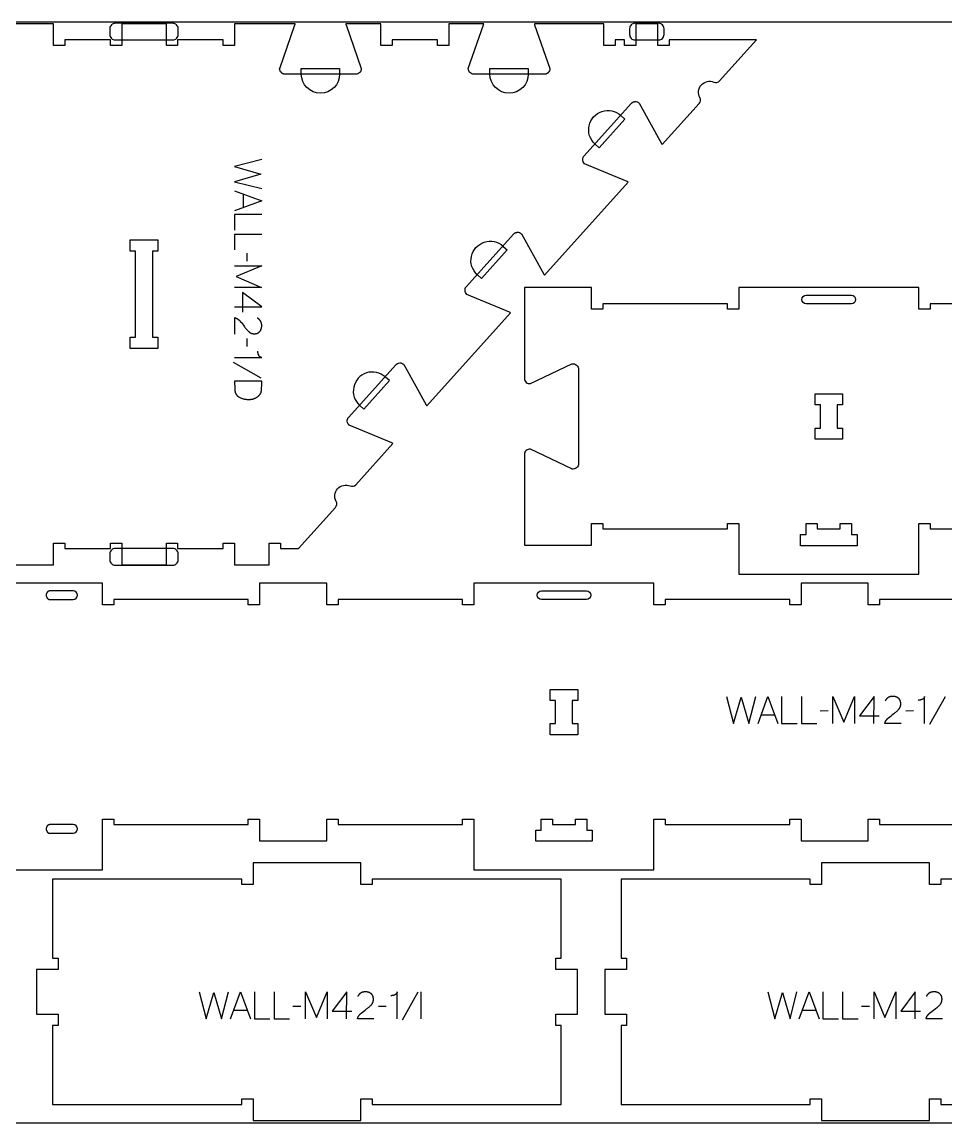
# Model space of a CAD drawing. Extents: x -20252 to -17068, y -27186 to -19593.
# Drawn here: x -19682 to -18658, y -22837 to -21617 of the extents above; entities that cross this region are included whole.
import ezdxf

# ---------------------------------------------------------------- set-up
doc = ezdxf.new("R2010")
doc.units = 0
for name, color, linetype in [('0_SHEET_SPRUCEPLY_2440X122', 1, 'CONTINUOUS'), ('1_ANYTOOL_1MMDEEP_LABELS_S', 2, 'CONTINUOUS'), ('3_ANYTOOL_CUTTHROUGH_INSID', 4, 'CONTINUOUS'), ('4_ANYTOOL_CUTTHROUGH_OUTSI', 5, 'CONTINUOUS'), ('5_ANYTOOL_HALF_MILL_9MM_IN', 3, 'CONTINUOUS')]:
    doc.layers.add(name, color=color, linetype=linetype)

msp = doc.modelspace()

# ---------------------------------------------------------------- linework, layer by layer
at = {"layer": '0_SHEET_SPRUCEPLY_2440X122'}
msp.add_lwpolyline([(-19879.9, -21616.7), (-19879.9, -22836.7), (-17439.9, -22836.7), (-17439.9, -21616.7)], close=True, dxfattribs=at)
at = {"layer": '1_ANYTOOL_1MMDEEP_LABELS_S'}
for points in [[(-19416.6, -21769.2), (-19446.6, -21776.9), (-19417.5, -21785.4), (-19446.6, -21793.8), (-19416.6, -21801.3)], [(-19446.6, -21803.9), (-19416.6, -21814.8), (-19446.6, -21825.9)], [(-19437, -21807.4), (-19437, -21822.3)], [(-19416.6, -21830.1), (-19446.6, -21830.1), (-19446.6, -21847.2)], [(-19416.6, -21852), (-19446.6, -21852), (-19446.6, -21869.1)], [(-19432.7, -21881.7), (-19432.8, -21872.9)], [(-19446.6, -21886.8), (-19416.6, -21886.8), (-19444.9, -21898.8), (-19416.7, -21910.8), (-19446.6, -21910.8)], [(-19446.6, -21932.4), (-19416.5, -21932.4), (-19437.9, -21916.4)], [(-19437.9, -21916.4), (-19437.9, -21938.2)], [(-19446.5, -21962.6), (-19446.5, -21944.3), (-19446, -21944.5), (-19445.8, -21944.5), (-19445.6, -21944.6), (-19445.3, -21944.7), (-19445.1, -21944.8), (-19444.9, -21944.9), (-19444.7, -21945), (-19444.5, -21945.1), (-19444.3, -21945.2), (-19444.1, -21945.3), (-19443.9, -21945.4), (-19443.7, -21945.5), (-19443.5, -21945.6), (-19443.3, -21945.8), (-19443.1, -21945.9), (-19442.9, -21946), (-19442.7, -21946.1), (-19442.5, -21946.3), (-19442.3, -21946.4), (-19442.2, -21946.6), (-19442, -21946.7), (-19441.8, -21946.9), (-19441.6, -21947), (-19441.5, -21947.2), (-19441.3, -21947.3), (-19441.1, -21947.5), (-19440.9, -21947.7), (-19440.8, -21947.8), (-19440.6, -21948), (-19440.3, -21948.4), (-19439.1, -21949.8), (-19437.9, -21951.3), (-19436.8, -21952.8), (-19435.6, -21954.4), (-19435.1, -21955.1), (-19434.5, -21955.9), (-19433.9, -21956.6), (-19433.3, -21957.3), (-19432.7, -21957.9), (-19432.1, -21958.6), (-19431.5, -21959.2), (-19430.9, -21959.8), (-19430.8, -21959.9), (-19430.6, -21960.1), (-19430.4, -21960.2), (-19430.3, -21960.3), (-19430.1, -21960.5), (-19429.9, -21960.6), (-19429.8, -21960.7), (-19429.6, -21960.8), (-19429.4, -21960.9), (-19429.2, -21961), (-19429.1, -21961.1), (-19428.9, -21961.2), (-19428.7, -21961.3), (-19428.5, -21961.4), (-19428.3, -21961.5), (-19428.1, -21961.6), (-19427.9, -21961.6), (-19427.7, -21961.7), (-19427.5, -21961.8), (-19427.3, -21961.8), (-19427.1, -21961.9), (-19426.9, -21961.9), (-19426.7, -21962), (-19426.5, -21962), (-19426.3, -21962), (-19426.1, -21962.1), (-19425.9, -21962.1), (-19425.7, -21962.1), (-19425.5, -21962.1), (-19425.2, -21962.1), (-19425, -21962.1), (-19424.8, -21962.1), (-19424.5, -21962.1), (-19424.3, -21962.1), (-19424, -21962.1), (-19423.8, -21962.1), (-19423.6, -21962.1), (-19423.3, -21962.1), (-19423.1, -21962), (-19422.9, -21962), (-19422.7, -21961.9), (-19422.4, -21961.9), (-19422.2, -21961.8), (-19422, -21961.8), (-19421.8, -21961.7), (-19421.6, -21961.7), (-19421.4, -21961.6), (-19421.2, -21961.5), (-19421, -21961.4), (-19420.9, -21961.3), (-19420.7, -21961.3), (-19420.5, -21961.2), (-19420.3, -21961.1), (-19420.2, -21961), (-19420, -21960.8), (-19419.8, -21960.7), (-19419.7, -21960.6), (-19419.5, -21960.5), (-19419.4, -21960.3), (-19419.2, -21960.2), (-19419.1, -21960.1), (-19418.9, -21959.9), (-19418.8, -21959.8), (-19418.7, -21959.6), (-19418.5, -21959.5), (-19418.4, -21959.3), (-19418.3, -21959.1), (-19418.2, -21959), (-19418, -21958.8), (-19417.9, -21958.6), (-19417.8, -21958.4), (-19417.7, -21958.3), (-19417.6, -21958.1), (-19417.5, -21957.9), (-19417.5, -21957.7), (-19417.4, -21957.5), (-19417.3, -21957.3), (-19417.2, -21957.2), (-19417.1, -21957), (-19417.1, -21956.8), (-19417, -21956.6), (-19417, -21956.4), (-19416.9, -21956.1), (-19416.8, -21955.9), (-19416.8, -21955.7), (-19416.8, -21955.5), (-19416.7, -21955.3), (-19416.7, -21955.1), (-19416.7, -21954.9), (-19416.6, -21954.6), (-19416.6, -21954.4), (-19416.6, -21954.2), (-19416.6, -21953.9), (-19416.6, -21953.7), (-19416.6, -21953.2), (-19416.6, -21952.9), (-19416.6, -21952.5), (-19416.6, -21952.2), (-19416.6, -21951.8), (-19416.7, -21951.5), (-19416.7, -21951.1), (-19416.8, -21950.8), (-19416.9, -21950.5), (-19417, -21950.2), (-19417, -21950), (-19417, -21949.9), (-19417.1, -21949.7), (-19417.2, -21949.6), (-19417.2, -21949.4), (-19417.3, -21949.3), (-19417.3, -21949.1), (-19417.4, -21949), (-19417.5, -21948.8), (-19417.5, -21948.7), (-19417.6, -21948.6), (-19417.7, -21948.4), (-19417.7, -21948.3), (-19417.8, -21948.2), (-19417.9, -21948), (-19418, -21947.9), (-19418.1, -21947.8), (-19418.2, -21947.6), (-19418.3, -21947.5), (-19418.3, -21947.4), (-19418.4, -21947.3), (-19418.5, -21947.1), (-19418.6, -21947), (-19418.7, -21946.9), (-19418.9, -21946.8), (-19419, -21946.7), (-19419.1, -21946.6), (-19419.2, -21946.5), (-19419.3, -21946.3), (-19419.4, -21946.2), (-19419.5, -21946.1), (-19419.7, -21946), (-19419.9, -21945.8), (-19420.2, -21945.6), (-19420.5, -21945.4), (-19420.7, -21945.3), (-19421, -21945.1), (-19421.3, -21944.9), (-19421.7, -21944.7)], [(-19432.7, -21976.3), (-19432.8, -21967.5)], [(-19446.6, -21988.5), (-19416.5, -21988.5), (-19416.7, -21988.4), (-19416.8, -21988.4), (-19417, -21988.4), (-19417.1, -21988.4), (-19417.2, -21988.3), (-19417.4, -21988.3), (-19417.5, -21988.2), (-19417.6, -21988.2), (-19417.8, -21988.1), (-19417.9, -21988.1), (-19418, -21988), (-19418, -21988), (-19418.1, -21988), (-19418.1, -21988), (-19418.2, -21987.9), (-19418.2, -21987.9), (-19418.3, -21987.9), (-19418.4, -21987.8), (-19418.4, -21987.8), (-19418.5, -21987.7), (-19418.5, -21987.7), (-19418.6, -21987.7), (-19418.6, -21987.6), (-19418.7, -21987.6), (-19418.7, -21987.5), (-19418.8, -21987.5), (-19418.8, -21987.4), (-19418.9, -21987.4), (-19418.9, -21987.3), (-19419, -21987.3), (-19419, -21987.3), (-19419.1, -21987.2), (-19419.2, -21987.1), (-19419.3, -21987), (-19419.3, -21986.9), (-19419.4, -21986.8), (-19419.5, -21986.6), (-19419.6, -21986.5), (-19419.7, -21986.4), (-19419.7, -21986.3), (-19419.8, -21986.1), (-19419.9, -21986), (-19419.9, -21985.8), (-19420, -21985.6), (-19420.1, -21985.3), (-19420.2, -21985), (-19420.3, -21984.7), (-19420.4, -21984.4), (-19420.5, -21984.1), (-19420.6, -21983.9), (-19420.6, -21983.6), (-19420.7, -21983.3), (-19420.7, -21983.1), (-19420.8, -21982.8), (-19420.8, -21982.5), (-19420.8, -21982.3), (-19420.9, -21982), (-19420.9, -21981.7), (-19420.9, -21981.5)], [(-19417, -22011.2), (-19447.8, -21994)], [(-18901.5, -22364), (-18893.7, -22394), (-18885.3, -22364.9), (-18876.8, -22394), (-18869.3, -22364)], [(-18866.7, -22394), (-18855.9, -22364), (-18844.8, -22394)], [(-18840.5, -22364), (-18840.5, -22394), (-18823.4, -22394)], [(-18818.7, -22364), (-18818.7, -22394), (-18801.6, -22394)], [(-18783.8, -22394), (-18783.8, -22364), (-18771.8, -22392.4), (-18759.8, -22364.2), (-18759.8, -22394)], [(-18738.3, -22394), (-18738.2, -22364), (-18754.2, -22385.4)], [(-18708, -22394), (-18726.3, -22393.9), (-18726.2, -22393.5), (-18726.1, -22393.3), (-18726, -22393), (-18725.9, -22392.8), (-18725.9, -22392.6), (-18725.8, -22392.4), (-18725.7, -22392.2), (-18725.6, -22392), (-18725.5, -22391.8), (-18725.4, -22391.5), (-18725.2, -22391.3), (-18725.1, -22391.1), (-18725, -22390.9), (-18724.9, -22390.8), (-18724.8, -22390.6), (-18724.6, -22390.4), (-18724.5, -22390.2), (-18724.4, -22390), (-18724.2, -22389.8), (-18724.1, -22389.6), (-18723.9, -22389.4), (-18723.8, -22389.3), (-18723.6, -22389.1), (-18723.5, -22388.9), (-18723.3, -22388.8), (-18723.2, -22388.6), (-18723, -22388.4), (-18722.8, -22388.3), (-18722.6, -22388.1), (-18722.3, -22387.8), (-18720.8, -22386.6), (-18719.3, -22385.4), (-18717.8, -22384.2), (-18716.3, -22383.1), (-18715.5, -22382.5), (-18714.8, -22382), (-18714.1, -22381.4), (-18713.4, -22380.8), (-18712.7, -22380.2), (-18712.1, -22379.6), (-18711.5, -22379), (-18710.9, -22378.4), (-18710.7, -22378.2), (-18710.6, -22378.1), (-18710.4, -22377.9), (-18710.3, -22377.7), (-18710.2, -22377.6), (-18710.1, -22377.4), (-18709.9, -22377.2), (-18709.8, -22377.1), (-18709.7, -22376.9), (-18709.6, -22376.7), (-18709.5, -22376.5), (-18709.4, -22376.4), (-18709.3, -22376.2), (-18709.3, -22376), (-18709.2, -22375.8), (-18709.1, -22375.6), (-18709, -22375.4), (-18709, -22375.2), (-18708.9, -22375), (-18708.8, -22374.8), (-18708.8, -22374.6), (-18708.7, -22374.4), (-18708.7, -22374.2), (-18708.7, -22374), (-18708.6, -22373.8), (-18708.6, -22373.6), (-18708.6, -22373.4), (-18708.5, -22373.1), (-18708.5, -22372.9), (-18708.5, -22372.7), (-18708.5, -22372.5), (-18708.5, -22372.3), (-18708.5, -22372), (-18708.5, -22371.8), (-18708.5, -22371.5), (-18708.5, -22371.3), (-18708.6, -22371), (-18708.6, -22370.8), (-18708.6, -22370.6), (-18708.7, -22370.4), (-18708.7, -22370.1), (-18708.8, -22369.9), (-18708.8, -22369.7), (-18708.9, -22369.5), (-18708.9, -22369.3), (-18709, -22369.1), (-18709.1, -22368.9), (-18709.1, -22368.7), (-18709.2, -22368.5), (-18709.3, -22368.3), (-18709.4, -22368.1), (-18709.5, -22368), (-18709.6, -22367.8), (-18709.7, -22367.6), (-18709.8, -22367.5), (-18709.9, -22367.3), (-18710.1, -22367.1), (-18710.2, -22367), (-18710.3, -22366.8), (-18710.4, -22366.7), (-18710.6, -22366.5), (-18710.7, -22366.4), (-18710.9, -22366.3), (-18711, -22366.1), (-18711.2, -22366), (-18711.4, -22365.9), (-18711.5, -22365.7), (-18711.7, -22365.6), (-18711.9, -22365.5), (-18712, -22365.4), (-18712.2, -22365.3), (-18712.4, -22365.2), (-18712.6, -22365.1), (-18712.7, -22365), (-18712.9, -22364.9), (-18713.1, -22364.8), (-18713.3, -22364.8), (-18713.5, -22364.7), (-18713.7, -22364.6), (-18713.9, -22364.5), (-18714.1, -22364.5), (-18714.3, -22364.4), (-18714.5, -22364.4), (-18714.7, -22364.3), (-18714.9, -22364.3), (-18715.1, -22364.2), (-18715.4, -22364.2), (-18715.6, -22364.2), (-18715.8, -22364.1), (-18716, -22364.1), (-18716.3, -22364.1), (-18716.5, -22364.1), (-18716.7, -22364), (-18716.9, -22364), (-18717.4, -22364), (-18717.8, -22364), (-18718.2, -22364), (-18718.5, -22364.1), (-18718.9, -22364.1), (-18719.2, -22364.1), (-18719.5, -22364.2), (-18719.9, -22364.3), (-18720.2, -22364.3), (-18720.5, -22364.4), (-18720.6, -22364.5), (-18720.8, -22364.5), (-18720.9, -22364.6), (-18721.1, -22364.6), (-18721.2, -22364.7), (-18721.4, -22364.7), (-18721.5, -22364.8), (-18721.7, -22364.9), (-18721.8, -22364.9), (-18722, -22365), (-18722.1, -22365.1), (-18722.2, -22365.1), (-18722.4, -22365.2), (-18722.5, -22365.3), (-18722.6, -22365.4), (-18722.8, -22365.5), (-18722.9, -22365.5), (-18723, -22365.6), (-18723.1, -22365.7), (-18723.3, -22365.8), (-18723.4, -22365.9), (-18723.5, -22366), (-18723.6, -22366.1), (-18723.7, -22366.2), (-18723.9, -22366.3), (-18724, -22366.4), (-18724.1, -22366.5), (-18724.2, -22366.7), (-18724.3, -22366.8), (-18724.4, -22366.9), (-18724.5, -22367), (-18724.6, -22367.1), (-18724.8, -22367.4), (-18725, -22367.7), (-18725.2, -22367.9), (-18725.4, -22368.2), (-18725.6, -22368.5), (-18725.7, -22368.8), (-18725.9, -22369.1)], [(-18682.2, -22394), (-18682.2, -22364), (-18682.2, -22364.1), (-18682.2, -22364.3), (-18682.3, -22364.4), (-18682.3, -22364.6), (-18682.3, -22364.7), (-18682.4, -22364.8), (-18682.4, -22365), (-18682.5, -22365.1), (-18682.5, -22365.2), (-18682.6, -22365.4), (-18682.6, -22365.4), (-18682.6, -22365.5), (-18682.7, -22365.5), (-18682.7, -22365.6), (-18682.7, -22365.7), (-18682.8, -22365.7), (-18682.8, -22365.8), (-18682.8, -22365.8), (-18682.9, -22365.9), (-18682.9, -22365.9), (-18683, -22366), (-18683, -22366.1), (-18683, -22366.1), (-18683.1, -22366.2), (-18683.1, -22366.2), (-18683.2, -22366.3), (-18683.2, -22366.3), (-18683.3, -22366.4), (-18683.3, -22366.4), (-18683.4, -22366.5), (-18683.4, -22366.5), (-18683.5, -22366.6), (-18683.6, -22366.6), (-18683.7, -22366.7), (-18683.8, -22366.8), (-18683.9, -22366.9), (-18684, -22367), (-18684.1, -22367.1), (-18684.3, -22367.1), (-18684.4, -22367.2), (-18684.5, -22367.3), (-18684.7, -22367.3), (-18684.8, -22367.4), (-18685.1, -22367.5), (-18685.4, -22367.6), (-18685.7, -22367.7), (-18686, -22367.8), (-18686.2, -22367.9), (-18686.5, -22368), (-18686.8, -22368), (-18687.1, -22368.1), (-18687.3, -22368.2), (-18687.6, -22368.2), (-18687.9, -22368.3), (-18688.1, -22368.3), (-18688.4, -22368.3), (-18688.7, -22368.3), (-18688.9, -22368.3), (-18689.2, -22368.4)], [(-18659.5, -22364.5), (-18676.7, -22395.3)], [(-18863.3, -22384.5), (-18848.4, -22384.5)], [(-18789, -22380.1), (-18797.7, -22380.2)], [(-18754.2, -22385.4), (-18732.5, -22385.4)], [(-18694.3, -22380.1), (-18703.1, -22380.2)], [(-19485.7, -22691.4), (-19478, -22721.4), (-19469.5, -22692.3), (-19461, -22721.4), (-19453.5, -22691.4)], [(-19451, -22721.4), (-19440.1, -22691.4), (-19429, -22721.4)], [(-19424.7, -22691.4), (-19424.7, -22721.4), (-19407.6, -22721.4)], [(-19402.9, -22691.4), (-19402.9, -22721.4), (-19385.8, -22721.4)], [(-19368, -22721.4), (-19368, -22691.4), (-19356, -22719.7), (-19344, -22691.5), (-19344, -22721.4)], [(-19322.5, -22721.4), (-19322.4, -22691.3), (-19338.5, -22712.7)], [(-19292.3, -22721.3), (-19310.6, -22721.3), (-19310.4, -22720.8), (-19310.3, -22720.6), (-19310.3, -22720.4), (-19310.2, -22720.2), (-19310.1, -22720), (-19310, -22719.7), (-19309.9, -22719.5), (-19309.8, -22719.3), (-19309.7, -22719.1), (-19309.6, -22718.9), (-19309.5, -22718.7), (-19309.4, -22718.5), (-19309.2, -22718.3), (-19309.1, -22718.1), (-19309, -22717.9), (-19308.9, -22717.7), (-19308.7, -22717.5), (-19308.6, -22717.3), (-19308.5, -22717.2), (-19308.3, -22717), (-19308.2, -22716.8), (-19308, -22716.6), (-19307.9, -22716.5), (-19307.7, -22716.3), (-19307.6, -22716.1), (-19307.4, -22715.9), (-19307.2, -22715.8), (-19307.1, -22715.6), (-19306.9, -22715.5), (-19306.5, -22715.1), (-19305, -22713.9), (-19303.5, -22712.7), (-19302, -22711.6), (-19300.5, -22710.4), (-19299.8, -22709.9), (-19299, -22709.3), (-19298.3, -22708.7), (-19297.6, -22708.2), (-19297, -22707.6), (-19296.3, -22707), (-19295.7, -22706.4), (-19295.1, -22705.7), (-19294.9, -22705.6), (-19294.8, -22705.4), (-19294.7, -22705.3), (-19294.5, -22705.1), (-19294.4, -22704.9), (-19294.3, -22704.8), (-19294.2, -22704.6), (-19294.1, -22704.4), (-19294, -22704.2), (-19293.9, -22704.1), (-19293.8, -22703.9), (-19293.7, -22703.7), (-19293.6, -22703.5), (-19293.5, -22703.3), (-19293.4, -22703.2), (-19293.3, -22703), (-19293.3, -22702.8), (-19293.2, -22702.6), (-19293.1, -22702.4), (-19293.1, -22702.2), (-19293, -22702), (-19293, -22701.8), (-19292.9, -22701.6), (-19292.9, -22701.4), (-19292.8, -22701.1), (-19292.8, -22700.9), (-19292.8, -22700.7), (-19292.8, -22700.5), (-19292.8, -22700.3), (-19292.7, -22700.1), (-19292.7, -22699.8), (-19292.7, -22699.6), (-19292.7, -22699.4), (-19292.7, -22699.1), (-19292.8, -22698.9), (-19292.8, -22698.6), (-19292.8, -22698.4), (-19292.8, -22698.2), (-19292.9, -22697.9), (-19292.9, -22697.7), (-19292.9, -22697.5), (-19293, -22697.3), (-19293, -22697.1), (-19293.1, -22696.9), (-19293.2, -22696.7), (-19293.2, -22696.5), (-19293.3, -22696.3), (-19293.4, -22696.1), (-19293.5, -22695.9), (-19293.5, -22695.7), (-19293.6, -22695.5), (-19293.7, -22695.3), (-19293.8, -22695.1), (-19293.9, -22695), (-19294, -22694.8), (-19294.2, -22694.6), (-19294.3, -22694.5), (-19294.4, -22694.3), (-19294.5, -22694.2), (-19294.7, -22694), (-19294.8, -22693.9), (-19295, -22693.7), (-19295.1, -22693.6), (-19295.3, -22693.5), (-19295.4, -22693.3), (-19295.6, -22693.2), (-19295.8, -22693.1), (-19295.9, -22693), (-19296.1, -22692.9), (-19296.3, -22692.8), (-19296.4, -22692.7), (-19296.6, -22692.6), (-19296.8, -22692.5), (-19297, -22692.4), (-19297.2, -22692.3), (-19297.3, -22692.2), (-19297.5, -22692.1), (-19297.7, -22692), (-19297.9, -22692), (-19298.1, -22691.9), (-19298.3, -22691.8), (-19298.5, -22691.8), (-19298.7, -22691.7), (-19298.9, -22691.7), (-19299.2, -22691.6), (-19299.4, -22691.6), (-19299.6, -22691.5), (-19299.8, -22691.5), (-19300, -22691.5), (-19300.3, -22691.5), (-19300.5, -22691.4), (-19300.7, -22691.4), (-19300.9, -22691.4), (-19301.2, -22691.4), (-19301.7, -22691.4), (-19302, -22691.4), (-19302.4, -22691.4), (-19302.7, -22691.4), (-19303.1, -22691.5), (-19303.4, -22691.5), (-19303.8, -22691.6), (-19304.1, -22691.6), (-19304.4, -22691.7), (-19304.7, -22691.8), (-19304.9, -22691.8), (-19305, -22691.9), (-19305.2, -22691.9), (-19305.3, -22692), (-19305.5, -22692), (-19305.6, -22692.1), (-19305.8, -22692.2), (-19305.9, -22692.2), (-19306, -22692.3), (-19306.2, -22692.4), (-19306.3, -22692.4), (-19306.5, -22692.5), (-19306.6, -22692.6), (-19306.7, -22692.7), (-19306.9, -22692.7), (-19307, -22692.8), (-19307.1, -22692.9), (-19307.2, -22693), (-19307.4, -22693.1), (-19307.5, -22693.2), (-19307.6, -22693.3), (-19307.7, -22693.4), (-19307.9, -22693.5), (-19308, -22693.6), (-19308.1, -22693.7), (-19308.2, -22693.8), (-19308.3, -22693.9), (-19308.4, -22694), (-19308.5, -22694.1), (-19308.6, -22694.2), (-19308.7, -22694.4), (-19308.9, -22694.5), (-19309.1, -22694.7), (-19309.3, -22695), (-19309.4, -22695.3), (-19309.6, -22695.6), (-19309.8, -22695.9), (-19310, -22696.2), (-19310.1, -22696.5)], [(-19266.4, -22721.4), (-19266.4, -22691.3), (-19266.4, -22691.5), (-19266.5, -22691.6), (-19266.5, -22691.8), (-19266.5, -22691.9), (-19266.6, -22692.1), (-19266.6, -22692.2), (-19266.7, -22692.3), (-19266.7, -22692.5), (-19266.8, -22692.6), (-19266.8, -22692.7), (-19266.8, -22692.8), (-19266.9, -22692.8), (-19266.9, -22692.9), (-19266.9, -22693), (-19267, -22693), (-19267, -22693.1), (-19267, -22693.1), (-19267.1, -22693.2), (-19267.1, -22693.2), (-19267.1, -22693.3), (-19267.2, -22693.4), (-19267.2, -22693.4), (-19267.3, -22693.5), (-19267.3, -22693.5), (-19267.4, -22693.6), (-19267.4, -22693.6), (-19267.4, -22693.7), (-19267.5, -22693.7), (-19267.5, -22693.8), (-19267.6, -22693.8), (-19267.6, -22693.9), (-19267.7, -22693.9), (-19267.8, -22694), (-19267.9, -22694.1), (-19268, -22694.2), (-19268.1, -22694.2), (-19268.2, -22694.3), (-19268.4, -22694.4), (-19268.5, -22694.5), (-19268.6, -22694.5), (-19268.8, -22694.6), (-19268.9, -22694.7), (-19269, -22694.7), (-19269.3, -22694.9), (-19269.6, -22695), (-19269.9, -22695.1), (-19270.2, -22695.2), (-19270.5, -22695.3), (-19270.7, -22695.3), (-19271, -22695.4), (-19271.3, -22695.5), (-19271.6, -22695.5), (-19271.8, -22695.6), (-19272.1, -22695.6), (-19272.4, -22695.6), (-19272.6, -22695.7), (-19272.9, -22695.7), (-19273.2, -22695.7), (-19273.4, -22695.7)], [(-19243.7, -22691.8), (-19260.9, -22722.6)], [(-19240.2, -22691.4), (-19240.2, -22721.4)], [(-18855.8, -22691.4), (-18848.1, -22721.4), (-18839.6, -22692.3), (-18831.1, -22721.4), (-18823.6, -22691.4)], [(-18821.1, -22721.4), (-18810.2, -22691.4), (-18799.1, -22721.4)], [(-18794.8, -22691.4), (-18794.8, -22721.4), (-18777.7, -22721.4)], [(-18773, -22691.4), (-18773, -22721.4), (-18755.9, -22721.4)], [(-18738.1, -22721.4), (-18738.1, -22691.4), (-18726.1, -22719.7), (-18714.1, -22691.5), (-18714.1, -22721.4)], [(-18692.6, -22721.4), (-18692.5, -22691.3), (-18708.6, -22712.7)], [(-18662.4, -22721.3), (-18680.7, -22721.3), (-18680.5, -22720.8), (-18680.4, -22720.6), (-18680.4, -22720.4), (-18680.3, -22720.2), (-18680.2, -22720), (-18680.1, -22719.7), (-18680, -22719.5), (-18679.9, -22719.3), (-18679.8, -22719.1), (-18679.7, -22718.9), (-18679.6, -22718.7), (-18679.5, -22718.5), (-18679.3, -22718.3), (-18679.2, -22718.1), (-18679.1, -22717.9), (-18679, -22717.7), (-18678.8, -22717.5), (-18678.7, -22717.3), (-18678.6, -22717.2), (-18678.4, -22717), (-18678.3, -22716.8), (-18678.1, -22716.6), (-18678, -22716.5), (-18677.8, -22716.3), (-18677.6, -22716.1), (-18677.5, -22715.9), (-18677.3, -22715.8), (-18677.1, -22715.6), (-18677, -22715.5), (-18676.6, -22715.1), (-18675.1, -22713.9), (-18673.6, -22712.7), (-18672.1, -22711.6), (-18670.6, -22710.4), (-18669.9, -22709.9), (-18669.1, -22709.3), (-18668.4, -22708.7), (-18667.7, -22708.2), (-18667.1, -22707.6), (-18666.4, -22707), (-18665.8, -22706.4), (-18665.2, -22705.7), (-18665, -22705.6), (-18664.9, -22705.4), (-18664.8, -22705.3), (-18664.6, -22705.1), (-18664.5, -22704.9), (-18664.4, -22704.8), (-18664.3, -22704.6), (-18664.2, -22704.4), (-18664.1, -22704.2), (-18663.9, -22704.1), (-18663.8, -22703.9), (-18663.8, -22703.7), (-18663.7, -22703.5), (-18663.6, -22703.3), (-18663.5, -22703.2), (-18663.4, -22703), (-18663.4, -22702.8), (-18663.3, -22702.6), (-18663.2, -22702.4), (-18663.2, -22702.2), (-18663.1, -22702), (-18663.1, -22701.8), (-18663, -22701.6), (-18663, -22701.4), (-18662.9, -22701.1), (-18662.9, -22700.9), (-18662.9, -22700.7), (-18662.9, -22700.5), (-18662.9, -22700.3), (-18662.8, -22700.1), (-18662.8, -22699.8), (-18662.8, -22699.6), (-18662.8, -22699.4), (-18662.8, -22699.1), (-18662.9, -22698.9), (-18662.9, -22698.6), (-18662.9, -22698.4), (-18662.9, -22698.2), (-18663, -22697.9), (-18663, -22697.7), (-18663, -22697.5), (-18663.1, -22697.3), (-18663.1, -22697.1), (-18663.2, -22696.9), (-18663.3, -22696.7), (-18663.3, -22696.5), (-18663.4, -22696.3), (-18663.5, -22696.1), (-18663.5, -22695.9), (-18663.6, -22695.7), (-18663.7, -22695.5), (-18663.8, -22695.3), (-18663.9, -22695.1), (-18664, -22695), (-18664.1, -22694.8), (-18664.3, -22694.6), (-18664.4, -22694.5), (-18664.5, -22694.3), (-18664.6, -22694.2), (-18664.8, -22694), (-18664.9, -22693.9), (-18665.1, -22693.7), (-18665.2, -22693.6), (-18665.4, -22693.5), (-18665.5, -22693.3), (-18665.7, -22693.2), (-18665.8, -22693.1), (-18666, -22693), (-18666.2, -22692.9), (-18666.4, -22692.8), (-18666.5, -22692.7), (-18666.7, -22692.6), (-18666.9, -22692.5), (-18667.1, -22692.4), (-18667.3, -22692.3), (-18667.4, -22692.2), (-18667.6, -22692.1), (-18667.8, -22692), (-18668, -22692), (-18668.2, -22691.9), (-18668.4, -22691.8), (-18668.6, -22691.8), (-18668.8, -22691.7), (-18669, -22691.7), (-18669.3, -22691.6), (-18669.5, -22691.6), (-18669.7, -22691.5), (-18669.9, -22691.5), (-18670.1, -22691.5), (-18670.3, -22691.5), (-18670.6, -22691.4), (-18670.8, -22691.4), (-18671, -22691.4), (-18671.3, -22691.4), (-18671.7, -22691.4), (-18672.1, -22691.4), (-18672.5, -22691.4), (-18672.8, -22691.4), (-18673.2, -22691.5), (-18673.5, -22691.5), (-18673.8, -22691.6), (-18674.2, -22691.6), (-18674.5, -22691.7), (-18674.8, -22691.8), (-18675, -22691.8), (-18675.1, -22691.9), (-18675.3, -22691.9), (-18675.4, -22692), (-18675.6, -22692), (-18675.7, -22692.1), (-18675.9, -22692.2), (-18676, -22692.2), (-18676.1, -22692.3), (-18676.3, -22692.4), (-18676.4, -22692.4), (-18676.6, -22692.5), (-18676.7, -22692.6), (-18676.8, -22692.7), (-18677, -22692.7), (-18677.1, -22692.8), (-18677.2, -22692.9), (-18677.3, -22693), (-18677.5, -22693.1), (-18677.6, -22693.2), (-18677.7, -22693.3), (-18677.8, -22693.4), (-18678, -22693.5), (-18678.1, -22693.6), (-18678.2, -22693.7), (-18678.3, -22693.8), (-18678.4, -22693.9), (-18678.5, -22694), (-18678.6, -22694.1), (-18678.7, -22694.2), (-18678.8, -22694.4), (-18678.9, -22694.5), (-18679.2, -22694.7), (-18679.3, -22695), (-18679.5, -22695.3), (-18679.7, -22695.6), (-18679.9, -22695.9), (-18680.1, -22696.2), (-18680.2, -22696.5)], [(-19447.5, -22711.8), (-19432.6, -22711.8)], [(-19373.2, -22707.5), (-19382, -22707.6)], [(-19338.5, -22712.7), (-19316.7, -22712.7)], [(-19278.6, -22707.5), (-19287.3, -22707.6)], [(-18817.6, -22711.8), (-18802.7, -22711.8)], [(-18743.3, -22707.5), (-18752.1, -22707.6)], [(-18708.6, -22712.7), (-18686.8, -22712.7)]]:
    msp.add_lwpolyline(points, dxfattribs=at)
msp.add_lwpolyline([(-19416.6, -22014.6), (-19446.6, -22014.6), (-19446.5, -22023.1), (-19446.5, -22023.5), (-19446.4, -22023.9), (-19446.4, -22024.3), (-19446.4, -22024.7), (-19446.3, -22025.1), (-19446.3, -22025.5), (-19446.2, -22025.8), (-19446.1, -22026.2), (-19446, -22026.6), (-19445.9, -22026.9), (-19445.8, -22027.2), (-19445.7, -22027.5), (-19445.6, -22027.9), (-19445.5, -22028), (-19445.5, -22028.2), (-19445.4, -22028.3), (-19445.3, -22028.5), (-19445.2, -22028.6), (-19445.2, -22028.8), (-19445.1, -22028.9), (-19445, -22029.1), (-19444.9, -22029.2), (-19444.8, -22029.3), (-19444.7, -22029.5), (-19444.7, -22029.6), (-19444.6, -22029.7), (-19444.5, -22029.9), (-19444.4, -22030), (-19444.3, -22030.1), (-19444.2, -22030.2), (-19444.1, -22030.4), (-19443.9, -22030.5), (-19443.8, -22030.6), (-19443.7, -22030.7), (-19443.6, -22030.8), (-19443.5, -22030.9), (-19443.4, -22031.1), (-19443.3, -22031.2), (-19443.1, -22031.3), (-19443, -22031.4), (-19442.9, -22031.5), (-19442.7, -22031.6), (-19442.6, -22031.7), (-19442.5, -22031.8), (-19442.3, -22031.9), (-19442, -22032), (-19441.8, -22032.2), (-19441.5, -22032.4), (-19440.8, -22032.7), (-19440.2, -22033), (-19439.6, -22033.3), (-19438.9, -22033.5), (-19438.3, -22033.8), (-19437.7, -22034), (-19437, -22034.2), (-19436.3, -22034.4), (-19435.7, -22034.5), (-19435, -22034.6), (-19434.3, -22034.7), (-19433.6, -22034.8), (-19433, -22034.9), (-19432.3, -22035), (-19431.6, -22035), (-19430.9, -22035), (-19430.3, -22035), (-19429.7, -22035), (-19429.1, -22034.9), (-19428.5, -22034.8), (-19427.9, -22034.8), (-19427.7, -22034.7), (-19427.4, -22034.7), (-19427.1, -22034.6), (-19426.8, -22034.5), (-19426.5, -22034.5), (-19426.3, -22034.4), (-19426, -22034.3), (-19425.7, -22034.2), (-19425.4, -22034.1), (-19425.2, -22034), (-19424.9, -22033.9), (-19424.6, -22033.8), (-19424.4, -22033.7), (-19424.1, -22033.6), (-19423.6, -22033.4), (-19423.1, -22033.1), (-19422.5, -22032.8), (-19422, -22032.5), (-19421.7, -22032.3), (-19421.4, -22032.1), (-19421.1, -22031.9), (-19420.9, -22031.7), (-19420.6, -22031.5), (-19420.3, -22031.3), (-19420.1, -22031.1), (-19419.8, -22030.9), (-19419.6, -22030.6), (-19419.4, -22030.4), (-19419.2, -22030.2), (-19419, -22030), (-19418.8, -22029.7), (-19418.6, -22029.5), (-19418.4, -22029.2), (-19418.2, -22029), (-19418.1, -22028.8), (-19417.9, -22028.5), (-19417.8, -22028.2), (-19417.7, -22028), (-19417.6, -22027.7), (-19417.4, -22027.5), (-19417.3, -22027.2), (-19417.2, -22026.9), (-19417.2, -22026.6), (-19417.1, -22026.4), (-19417, -22026.1), (-19417, -22025.8), (-19416.9, -22025.5), (-19416.9, -22025.2), (-19416.8, -22024.9), (-19416.8, -22024.6), (-19416.7, -22022.2), (-19416.6, -22019.7), (-19416.6, -22017.2)], close=True, dxfattribs=at)
at = {"layer": '3_ANYTOOL_CUTTHROUGH_INSID', "color": 4}
for points in [[(-19531.7, -21858.4), (-19531.7, -21870.6), (-19537.7, -21870.6), (-19537.7, -21966.1), (-19531.7, -21966.1), (-19531.7, -21978.6), (-19562.2, -21978.6), (-19562.2, -21966.1), (-19556.2, -21966.1), (-19556.2, -21870.6), (-19562.2, -21870.6), (-19562.2, -21858.1), (-19531.7, -21858.1)], [(-18797.5, -22066.6), (-18797.5, -22041.1), (-18803.5, -22041.1), (-18803.5, -22028.6), (-18773, -22028.6), (-18773, -22041.1), (-18779, -22041.1), (-18779, -22066.6), (-18773, -22066.6), (-18773, -22079.1), (-18803.5, -22079.1), (-18803.5, -22066.6)], [(-18775.5, -22178.5), (-18775.5, -22172.5), (-18763, -22172.5), (-18763, -22184.5), (-18757, -22184.5), (-18757, -22197), (-18819.5, -22197), (-18819.5, -22184.5), (-18813.5, -22184.5), (-18813.5, -22172.5), (-18801, -22172.5), (-18801, -22178.5)], [(-19091, -22394.2), (-19091, -22368.7), (-19097, -22368.7), (-19097, -22356.2), (-19066.5, -22356.2), (-19066.5, -22368.7), (-19072.5, -22368.7), (-19072.5, -22394.2), (-19066.5, -22394.2), (-19066.5, -22406.7), (-19097, -22406.7), (-19097, -22394.2)], [(-19069, -22506.1), (-19069, -22500.1), (-19056.5, -22500.1), (-19056.5, -22512.1), (-19050.5, -22512.1), (-19050.5, -22524.6), (-19113, -22524.6), (-19113, -22512.1), (-19107, -22512.1), (-19107, -22500.1), (-19094.5, -22500.1), (-19094.5, -22506.1)]]:
    msp.add_lwpolyline(points, close=True, dxfattribs=at)
for points in [[(-18813.3, -21919.5), (-18763.3, -21919.5, -1), (-18763.3, -21929), (-18813.3, -21929, -1)], [(-19625.5, -22247.1), (-19651.3, -22247.1), (-19651.4, -22247.1), (-19651.5, -22247.1), (-19651.6, -22247.1), (-19651.7, -22247.1), (-19651.8, -22247.2), (-19651.9, -22247.2), (-19652, -22247.2), (-19652.1, -22247.2), (-19652.2, -22247.2), (-19652.3, -22247.3), (-19652.4, -22247.3), (-19652.5, -22247.3), (-19652.6, -22247.4), (-19652.7, -22247.4), (-19652.7, -22247.4), (-19652.8, -22247.5), (-19652.9, -22247.5), (-19653, -22247.6), (-19653.1, -22247.6), (-19653.2, -22247.7), (-19653.3, -22247.7), (-19653.4, -22247.8), (-19653.5, -22247.9), (-19653.6, -22247.9), (-19653.6, -22248), (-19653.7, -22248.1), (-19653.8, -22248.2), (-19653.9, -22248.2), (-19654, -22248.3), (-19654, -22248.4), (-19654.1, -22248.5), (-19654.2, -22248.6), (-19654.3, -22248.7), (-19654.3, -22248.7), (-19654.4, -22248.8), (-19654.5, -22248.9), (-19654.5, -22249), (-19654.6, -22249.1), (-19654.6, -22249.2), (-19654.7, -22249.3), (-19654.7, -22249.4), (-19654.8, -22249.5), (-19654.8, -22249.6), (-19654.9, -22249.7), (-19654.9, -22249.8), (-19655, -22249.9), (-19655, -22250.1), (-19655, -22250.2), (-19655.1, -22250.3), (-19655.1, -22250.4), (-19655.1, -22250.5), (-19655.2, -22250.6), (-19655.2, -22250.7), (-19655.2, -22250.8), (-19655.2, -22250.9), (-19655.2, -22251), (-19655.3, -22251.1), (-19655.3, -22251.2), (-19655.3, -22251.3), (-19655.3, -22251.5), (-19655.3, -22251.6), (-19655.3, -22251.7), (-19655.3, -22251.8), (-19655.3, -22251.9), (-19655.3, -22252), (-19655.3, -22252.1), (-19655.3, -22252.2), (-19655.3, -22252.3), (-19655.3, -22252.4), (-19655.3, -22252.5), (-19655.3, -22252.6), (-19655.2, -22252.7), (-19655.2, -22252.8), (-19655.2, -22252.9), (-19655.2, -22253.1), (-19655.2, -22253.2), (-19655.1, -22253.3), (-19655.1, -22253.4), (-19655.1, -22253.5), (-19655, -22253.6), (-19655, -22253.7), (-19655, -22253.8), (-19654.9, -22253.9), (-19654.9, -22254), (-19654.8, -22254.1), (-19654.8, -22254.2), (-19654.7, -22254.3), (-19654.7, -22254.4), (-19654.6, -22254.5), (-19654.6, -22254.6), (-19654.5, -22254.7), (-19654.5, -22254.8), (-19654.4, -22254.9), (-19654.3, -22255), (-19654.3, -22255.1), (-19654.2, -22255.2), (-19654.1, -22255.3), (-19654, -22255.4), (-19654, -22255.4), (-19653.9, -22255.5), (-19653.8, -22255.6), (-19653.7, -22255.7), (-19653.6, -22255.7), (-19653.6, -22255.8), (-19653.5, -22255.9), (-19653.4, -22255.9), (-19653.3, -22256), (-19653.2, -22256.1), (-19653.1, -22256.1), (-19653, -22256.2), (-19652.9, -22256.2), (-19652.8, -22256.3), (-19652.7, -22256.3), (-19652.7, -22256.4), (-19652.6, -22256.4), (-19652.5, -22256.4), (-19652.4, -22256.5), (-19652.3, -22256.5), (-19652.2, -22256.5), (-19652.1, -22256.5), (-19652, -22256.6), (-19651.9, -22256.6), (-19651.8, -22256.6), (-19651.7, -22256.6), (-19651.6, -22256.6), (-19651.5, -22256.6), (-19651.4, -22256.6), (-19651.3, -22256.6), (-19625.5, -22256.6, 1)], [(-19106.7, -22247.1), (-19056.7, -22247.1, -1), (-19056.7, -22256.6), (-19106.7, -22256.6, -1)], [(-19625.5, -22515.6, 1), (-19625.5, -22506.1), (-19651.3, -22506.1), (-19651.4, -22506.1), (-19651.5, -22506.1), (-19651.6, -22506.1), (-19651.7, -22506.1), (-19651.8, -22506.2), (-19651.9, -22506.2), (-19652, -22506.2), (-19652.1, -22506.2), (-19652.2, -22506.2), (-19652.3, -22506.3), (-19652.4, -22506.3), (-19652.5, -22506.3), (-19652.6, -22506.4), (-19652.7, -22506.4), (-19652.7, -22506.4), (-19652.8, -22506.5), (-19652.9, -22506.5), (-19653, -22506.6), (-19653.1, -22506.6), (-19653.2, -22506.7), (-19653.3, -22506.7), (-19653.4, -22506.8), (-19653.5, -22506.9), (-19653.6, -22506.9), (-19653.6, -22507), (-19653.7, -22507.1), (-19653.8, -22507.2), (-19653.9, -22507.2), (-19654, -22507.3), (-19654, -22507.4), (-19654.1, -22507.5), (-19654.2, -22507.6), (-19654.3, -22507.7), (-19654.3, -22507.7), (-19654.4, -22507.8), (-19654.5, -22507.9), (-19654.5, -22508), (-19654.6, -22508.1), (-19654.6, -22508.2), (-19654.7, -22508.3), (-19654.7, -22508.4), (-19654.8, -22508.5), (-19654.8, -22508.6), (-19654.9, -22508.7), (-19654.9, -22508.8), (-19655, -22508.9), (-19655, -22509.1), (-19655, -22509.2), (-19655.1, -22509.3), (-19655.1, -22509.4), (-19655.1, -22509.5), (-19655.2, -22509.6), (-19655.2, -22509.7), (-19655.2, -22509.8), (-19655.2, -22509.9), (-19655.2, -22510), (-19655.3, -22510.1), (-19655.3, -22510.2), (-19655.3, -22510.3), (-19655.3, -22510.5), (-19655.3, -22510.6), (-19655.3, -22510.7), (-19655.3, -22510.8), (-19655.3, -22510.9), (-19655.3, -22511), (-19655.3, -22511.1), (-19655.3, -22511.2), (-19655.3, -22511.3), (-19655.3, -22511.4), (-19655.3, -22511.5), (-19655.3, -22511.6), (-19655.2, -22511.7), (-19655.2, -22511.8), (-19655.2, -22511.9), (-19655.2, -22512.1), (-19655.2, -22512.2), (-19655.1, -22512.3), (-19655.1, -22512.4), (-19655.1, -22512.5), (-19655, -22512.6), (-19655, -22512.7), (-19655, -22512.8), (-19654.9, -22512.9), (-19654.9, -22513), (-19654.8, -22513.1), (-19654.8, -22513.2), (-19654.7, -22513.3), (-19654.7, -22513.4), (-19654.6, -22513.5), (-19654.6, -22513.6), (-19654.5, -22513.7), (-19654.5, -22513.8), (-19654.4, -22513.9), (-19654.3, -22514), (-19654.3, -22514.1), (-19654.2, -22514.2), (-19654.1, -22514.3), (-19654, -22514.4), (-19654, -22514.4), (-19653.9, -22514.5), (-19653.8, -22514.6), (-19653.7, -22514.7), (-19653.6, -22514.7), (-19653.6, -22514.8), (-19653.5, -22514.9), (-19653.4, -22514.9), (-19653.3, -22515), (-19653.2, -22515.1), (-19653.1, -22515.1), (-19653, -22515.2), (-19652.9, -22515.2), (-19652.8, -22515.3), (-19652.7, -22515.3), (-19652.7, -22515.4), (-19652.6, -22515.4), (-19652.5, -22515.4), (-19652.4, -22515.5), (-19652.3, -22515.5), (-19652.2, -22515.5), (-19652.1, -22515.5), (-19652, -22515.6), (-19651.9, -22515.6), (-19651.8, -22515.6), (-19651.7, -22515.6), (-19651.6, -22515.6), (-19651.5, -22515.6), (-19651.4, -22515.6), (-19651.3, -22515.6)]]:
    msp.add_lwpolyline(points, format="xyb", close=True, dxfattribs=at)
at = {"layer": '4_ANYTOOL_CUTTHROUGH_OUTSI', "color": 5}
for points in [[(-19697, -22218.1), (-19647.2, -22218.1), (-19647.2, -22194.1), (-19634.7, -22194.1), (-19634.7, -22200.1), (-19584.2, -22200.1), (-19584.2, -22194.1), (-19571.7, -22194.1), (-19571.7, -22194.4), (-19571.7, -22218.1), (-19522.2, -22218.1), (-19522.2, -22194.4), (-19522.2, -22194.1), (-19509.7, -22194.1), (-19509.7, -22200.1), (-19459.2, -22200.1), (-19459.2, -22194.1), (-19446.7, -22194.1), (-19446.7, -22194.4), (-19446.7, -22218.1), (-19408.4, -22218.1), (-19408.4, -22194.4), (-19408.4, -22194.1), (-19395.9, -22194.1), (-19395.9, -22200.1), (-19375.9, -22200.1), (-19334.9, -22154.6), (-19334.9, -22154.6, 0.317837), (-19334.1, -22148, -0.707107), (-19318.6, -22130.8, 0.317837), (-19312.2, -22129.4), (-19271.2, -22083.9, 0.061485), (-19272.4, -22083.2), (-19319.6, -22063.4), (-19319.7, -22063.4), (-19319.7, -22063.4), (-19319.7, -22063.4, -0.198912), (-19321.8, -22059.1), (-19321.8, -22058.9), (-19321.8, -22058.8), (-19321.8, -22058.6), (-19321.8, -22058.5), (-19321.7, -22058.3), (-19321.7, -22058.2), (-19321.7, -22058), (-19321.7, -22057.9), (-19321.7, -22057.7), (-19321.6, -22057.6), (-19321.6, -22057.4), (-19321.6, -22057.3), (-19321.5, -22057.1), (-19321.5, -22057), (-19321.5, -22056.8), (-19321.4, -22056.7), (-19321.3, -22056.5), (-19321.3, -22056.4), (-19321.2, -22056.2), (-19321.2, -22056.1), (-19321.1, -22055.9), (-19321, -22055.8), (-19321, -22055.7), (-19320.9, -22055.5), (-19320.8, -22055.4), (-19320.7, -22055.3), (-19320.6, -22055.2), (-19320.5, -22055), (-19320.4, -22054.9), (-19320.3, -22054.8), (-19320.3, -22054.7), (-19320.2, -22054.6), (-19268, -21996.6, -0.414214), (-19259.1, -21996.1), (-19259.1, -21996.2), (-19259.1, -21996.2), (-19234.5, -22041.1), (-19234.5, -22041.1, 0.061485), (-19233.6, -22042.2), (-19140.8, -21939.1, 0.061485), (-19142, -21938.3), (-19189.2, -21918.6), (-19189.2, -21918.6), (-19189.3, -21918.5), (-19189.3, -21918.5, -0.198912), (-19191.3, -21914.2), (-19191.3, -21914.1), (-19191.3, -21913.9), (-19191.3, -21913.8), (-19191.3, -21913.6), (-19191.3, -21913.5), (-19191.3, -21913.3), (-19191.3, -21913.2), (-19191.3, -21913), (-19191.3, -21912.9), (-19191.2, -21912.7), (-19191.2, -21912.6), (-19191.2, -21912.4), (-19191.1, -21912.3), (-19191.1, -21912.1), (-19191, -21912), (-19191, -21911.8), (-19190.9, -21911.7), (-19190.9, -21911.5), (-19190.8, -21911.4), (-19190.8, -21911.2), (-19190.7, -21911.1), (-19190.6, -21911), (-19190.5, -21910.8), (-19190.5, -21910.7), (-19190.4, -21910.6), (-19190.3, -21910.4), (-19190.2, -21910.3), (-19190.1, -21910.2), (-19190, -21910.1), (-19189.9, -21910), (-19189.8, -21909.8), (-19189.7, -21909.7), (-19137.5, -21851.8), (-19137.4, -21851.6), (-19137.3, -21851.5), (-19137.2, -21851.4), (-19137.1, -21851.3), (-19137, -21851.2), (-19136.9, -21851.1), (-19136.8, -21851), (-19136.7, -21850.9), (-19136.5, -21850.8), (-19136.4, -21850.8), (-19136.3, -21850.7), (-19136.1, -21850.6), (-19136, -21850.5), (-19135.9, -21850.4), (-19135.7, -21850.4), (-19135.6, -21850.3), (-19135.5, -21850.2), (-19135.3, -21850.2), (-19135.2, -21850.1), (-19135, -21850.1), (-19134.9, -21850), (-19134.7, -21850), (-19134.6, -21849.9), (-19134.4, -21849.9), (-19134.3, -21849.8), (-19134.1, -21849.8), (-19134, -21849.8), (-19133.8, -21849.8), (-19133.7, -21849.7), (-19133.5, -21849.7), (-19133.4, -21849.7), (-19133.2, -21849.7, -0.198912), (-19128.7, -21851.3), (-19128.7, -21851.3), (-19128.7, -21851.4), (-19104.1, -21896.2), (-19104.1, -21896.2, 0.061485), (-19103.2, -21897.3), (-19010.4, -21794.3, 0.061485), (-19011.6, -21793.5), (-19058.8, -21773.8), (-19058.8, -21773.7), (-19058.9, -21773.7), (-19058.9, -21773.7, -0.414214), (-19059.3, -21764.9), (-19007.1, -21706.9), (-19007, -21706.8), (-19006.9, -21706.7), (-19006.8, -21706.6), (-19006.7, -21706.5), (-19006.6, -21706.4), (-19006.5, -21706.3), (-19006.4, -21706.2), (-19006.2, -21706.1), (-19006.1, -21706), (-19006, -21705.9), (-19005.9, -21705.8), (-19005.7, -21705.8), (-19005.6, -21705.7), (-19005.5, -21705.6), (-19005.3, -21705.5), (-19005.2, -21705.5), (-19005, -21705.4), (-19004.9, -21705.3), (-19004.8, -21705.3), (-19004.6, -21705.2), (-19004.5, -21705.2), (-19004.3, -21705.1), (-19004.2, -21705.1), (-19004, -21705), (-19003.9, -21705), (-19003.7, -21705), (-19003.6, -21704.9), (-19003.4, -21704.9), (-19003.3, -21704.9), (-19003.1, -21704.9), (-19003, -21704.9), (-19002.8, -21704.9, -0.198912), (-18998.3, -21706.5), (-18998.3, -21706.5), (-18998.3, -21706.5), (-18973.7, -21751.4), (-18973.7, -21751.4, 0.061485), (-18972.8, -21752.5), (-18931.9, -21707.1, 0.317837), (-18931.1, -21700.5, -0.707107), (-18915.7, -21683.3, 0.317837), (-18909.2, -21681.8), (-18868.5, -21636.6), (-18965.1, -21636.6), (-18965.1, -21642.6), (-18977.6, -21642.6), (-18977.6, -21618.6), (-19002.1, -21618.6), (-19002.1, -21642.6), (-19014.6, -21642.6), (-19014.6, -21636.6), (-19025.1, -21636.6), (-19025.1, -21642.6), (-19037.6, -21642.6), (-19037.6, -21618.6), (-19114.4, -21618.6), (-19114.4, -21618.6, 0.061485), (-19114.2, -21620), (-19097.3, -21668.3), (-19097.2, -21668.3), (-19097.2, -21668.4), (-19097.2, -21668.4, -0.198912), (-19099.1, -21672.8), (-19099.2, -21672.9), (-19099.3, -21673), (-19099.4, -21673.1), (-19099.5, -21673.2), (-19099.6, -21673.3), (-19099.8, -21673.4), (-19099.9, -21673.5), (-19100, -21673.6), (-19100.1, -21673.7), (-19100.3, -21673.7), (-19100.4, -21673.8), (-19100.5, -21673.9), (-19100.7, -21674), (-19100.8, -21674), (-19101, -21674.1), (-19101.1, -21674.2), (-19101.3, -21674.2), (-19101.4, -21674.3), (-19101.5, -21674.3), (-19101.7, -21674.4), (-19101.8, -21674.4), (-19102, -21674.4), (-19102.1, -21674.5), (-19102.3, -21674.5), (-19102.4, -21674.5), (-19102.6, -21674.6), (-19102.7, -21674.6), (-19102.9, -21674.6), (-19103, -21674.6), (-19103.2, -21674.6), (-19103.3, -21674.6), (-19103.5, -21674.6), (-19181.5, -21674.6, -0.414214), (-19187.7, -21668.4), (-19187.7, -21668.3), (-19187.7, -21668.3), (-19170.8, -21620), (-19170.8, -21620, 0.061485), (-19170.6, -21618.6), (-19209.2, -21618.6), (-19209.2, -21642.6), (-19221.7, -21642.6), (-19221.7, -21636.6), (-19272.2, -21636.6), (-19272.2, -21642.6), (-19284.7, -21642.6), (-19284.7, -21618.6), (-19323.3, -21618.6), (-19323.3, -21618.6, 0.061485), (-19323.1, -21620), (-19306.2, -21668.3), (-19306.2, -21668.3), (-19306.2, -21668.4), (-19306.2, -21668.4, -0.414214), (-19312.4, -21674.6), (-19390.4, -21674.6), (-19390.6, -21674.6), (-19390.7, -21674.6), (-19390.9, -21674.6), (-19391, -21674.6), (-19391.2, -21674.6), (-19391.3, -21674.6), (-19391.5, -21674.5), (-19391.6, -21674.5), (-19391.8, -21674.5), (-19391.9, -21674.4), (-19392.1, -21674.4), (-19392.2, -21674.4), (-19392.4, -21674.3), (-19392.5, -21674.3), (-19392.7, -21674.2), (-19392.8, -21674.2), (-19392.9, -21674.1), (-19393.1, -21674), (-19393.2, -21674), (-19393.4, -21673.9), (-19393.5, -21673.8), (-19393.6, -21673.7), (-19393.8, -21673.7), (-19393.9, -21673.6), (-19394, -21673.5), (-19394.1, -21673.4), (-19394.3, -21673.3), (-19394.4, -21673.2), (-19394.5, -21673.1), (-19394.6, -21673), (-19394.7, -21672.9), (-19394.8, -21672.8, -0.198912), (-19396.7, -21668.4), (-19396.7, -21668.3), (-19396.6, -21668.3), (-19379.7, -21620), (-19379.7, -21620, 0.061485), (-19379.5, -21618.6), (-19397, -21618.6), (-19446.7, -21618.6), (-19446.7, -21642.6), (-19459.2, -21642.6), (-19459.2, -21636.6), (-19509.7, -21636.6), (-19509.7, -21642.6), (-19522.2, -21642.6), (-19522.2, -21618.6), (-19571.7, -21618.6), (-19571.7, -21642.6), (-19584.2, -21642.6), (-19584.2, -21636.6), (-19634.7, -21636.6), (-19634.7, -21642.6), (-19647.2, -21642.6), (-19647.2, -21618.6), (-19697, -21618.6)], [(-18538, -21929), (-18676, -21929), (-18676, -21929), (-18676, -21935), (-18688.5, -21935), (-18688.5, -21911), (-18888, -21911), (-18888, -21935), (-18900.5, -21935), (-18900.5, -21929), (-19038.5, -21929), (-19038.5, -21935), (-19051, -21935), (-19051, -21911), (-19125.5, -21911), (-19125.5, -22011.7), (-19125.5, -22011.7, 0.461625), (-19118.8, -22017.4), (-19072.8, -21995.5), (-19072.8, -21995.5), (-19072.8, -21995.5, -0.220464), (-19067.7, -21996.9, -0.220464), (-19065.5, -22001.7), (-19065.5, -22105.9, -0.220464), (-19067.7, -22110.7, -0.220464), (-19072.8, -22112.1), (-19072.8, -22112), (-19072.9, -22112), (-19118.8, -22090.2), (-19118.8, -22090.2, 0.218884), (-19123.5, -22091.5, 0.220464), (-19125.5, -22095.9), (-19125.5, -22172.8), (-19125.5, -22196.5), (-19051, -22196.5), (-19051, -22172.5), (-19038.5, -22172.5), (-19038.5, -22178.5), (-18900.5, -22178.5), (-18900.5, -22172.5), (-18888, -22172.5), (-18888, -22228.5), (-18688.5, -22228.5), (-18688.5, -22172.5), (-18676, -22172.5), (-18676, -22178.5), (-18538, -22178.5)]]:
    msp.add_lwpolyline(points, format="xyb", dxfattribs=at)
for points in [[(-18594, -22256.6), (-18732, -22256.6), (-18732, -22262.6), (-18744.5, -22262.6), (-18744.5, -22238.6), (-18819, -22238.6), (-18819, -22262.6), (-18831.5, -22262.6), (-18831.5, -22256.6), (-18931.7, -22256.6), (-18969.5, -22256.6), (-18969.5, -22262.6), (-18982, -22262.6), (-18982, -22238.6), (-19181.5, -22238.6), (-19181.5, -22262.6), (-19194, -22262.6), (-19194, -22256.6), (-19332, -22256.6), (-19332, -22262.6), (-19344.5, -22262.6), (-19344.5, -22238.6), (-19419, -22238.6), (-19419, -22262.6), (-19431.5, -22262.6), (-19431.5, -22256.6), (-19580.5, -22256.6), (-19580.5, -22262.6), (-19593, -22262.6), (-19593, -22238.6), (-19760.5, -22238.6)], [(-19760.5, -22556.1), (-19593, -22556.1), (-19593, -22500.1), (-19580.5, -22500.1), (-19580.5, -22506.1), (-19431.5, -22506.1), (-19431.5, -22500.1), (-19419, -22500.1), (-19419, -22524.1), (-19344.5, -22524.1), (-19344.5, -22500.1), (-19332, -22500.1), (-19332, -22506.1), (-19194, -22506.1), (-19194, -22500.1), (-19181.5, -22500.1), (-19181.5, -22556.1), (-18982, -22556.1), (-18982, -22500.1), (-18969.5, -22500.1), (-18969.5, -22506.1), (-18931.7, -22506.1), (-18831.5, -22506.1), (-18831.5, -22500.1), (-18819, -22500.1), (-18819, -22524.1), (-18744.5, -22524.1), (-18744.5, -22500.1), (-18732, -22500.1), (-18732, -22506.1), (-18594, -22506.1)], [(-18454.8, -22566.6), (-18664.3, -22566.6), (-18664.3, -22572.6), (-18676.8, -22572.6), (-18676.8, -22548.6), (-18796.3, -22548.6), (-18796.3, -22572.6), (-18808.8, -22572.6), (-18808.8, -22566.6), (-19018.3, -22566.6), (-19018.3, -22654.1), (-19012.3, -22654.1), (-19012.3, -22666.6), (-19036.3, -22666.6), (-19036.3, -22716.1), (-19012.3, -22716.1), (-19012.3, -22728.6), (-19018.3, -22728.6), (-19018.3, -22816.1), (-18808.8, -22816.1), (-18808.8, -22810.1), (-18796.3, -22810.1), (-18796.3, -22834.1), (-18676.8, -22834.1), (-18676.8, -22810.1), (-18664.3, -22810.1), (-18664.3, -22816.1), (-18454.8, -22816.1)]]:
    msp.add_lwpolyline(points, dxfattribs=at)
msp.add_lwpolyline([(-19294.2, -22816.1), (-19084.7, -22816.1), (-19084.7, -22728.6), (-19090.7, -22728.6), (-19090.7, -22716.1), (-19066.7, -22716.1), (-19066.7, -22666.6), (-19090.7, -22666.6), (-19090.7, -22654.1), (-19084.7, -22654.1), (-19084.7, -22566.6), (-19294.2, -22566.6), (-19294.2, -22572.6), (-19306.7, -22572.6), (-19306.7, -22548.6), (-19426.2, -22548.6), (-19426.2, -22572.6), (-19438.7, -22572.6), (-19438.7, -22566.6), (-19648.2, -22566.6), (-19648.2, -22654.1), (-19642.2, -22654.1), (-19642.2, -22666.6), (-19666.2, -22666.6), (-19666.2, -22716.1), (-19642.2, -22716.1), (-19642.2, -22728.6), (-19648.2, -22728.6), (-19648.2, -22816.1), (-19438.7, -22816.1), (-19438.7, -22810.1), (-19426.2, -22810.1), (-19426.2, -22834.1), (-19306.7, -22834.1), (-19306.7, -22810.1), (-19294.2, -22810.1)], close=True, dxfattribs=at)
at = {"layer": '5_ANYTOOL_HALF_MILL_9MM_IN', "color": 3}
for points in [[(-19578.8, -21618.1, 0.414214), (-19584.8, -21624.1), (-19584.8, -21630.6, 0.414214), (-19578.8, -21636.6), (-19515.1, -21636.6, 0.414214), (-19509.1, -21630.6), (-19509.1, -21624.1, 0.414214), (-19515.1, -21618.1)], [(-19003, -21618.1, 0.414214), (-19009, -21624.1), (-19009, -21630.6, 0.414214), (-19003, -21636.6), (-18976.8, -21636.6, 0.414214), (-18970.8, -21630.6), (-18970.8, -21624.1, 0.414214), (-18976.8, -21618.1)], [(-19330.2, -21674.4, -1), (-19372.7, -21674.4), (-19372.7, -21674.1), (-19372.7, -21668.1), (-19330.2, -21668.1), (-19330.2, -21674.1), (-19330.2, -21674.4)], [(-19121.2, -21674.4, -1), (-19163.7, -21674.4), (-19163.7, -21674.1), (-19163.7, -21668.1), (-19121.2, -21668.1), (-19121.2, -21674.1), (-19121.2, -21674.4)], [(-19047.3, -21751.9, -1), (-19018.8, -21720.3), (-19018.6, -21720.4), (-19014.2, -21724.5), (-19042.6, -21756), (-19047.1, -21752), (-19047.3, -21751.9)], [(-19177.7, -21896.7, -1), (-19149.2, -21865.1), (-19149.1, -21865.3), (-19144.6, -21869.3), (-19173, -21900.9), (-19177.5, -21896.9), (-19177.7, -21896.7)], [(-19279.7, -22010, 1), (-19308.1, -22041.5), (-19307.9, -22041.7), (-19303.4, -22045.7), (-19275, -22014.1), (-19279.5, -22010.1), (-19279.7, -22010)], [(-19578.8, -22200.1, 0.414214), (-19584.8, -22206.1), (-19584.8, -22212.6, 0.414214), (-19578.8, -22218.6), (-19515.1, -22218.6, 0.414214), (-19509.1, -22212.6), (-19509.1, -22206.1, 0.414214), (-19515.1, -22200.1)]]:
    msp.add_lwpolyline(points, format="xyb", close=True, dxfattribs=at)

doc.saveas('drawing.dxf')
